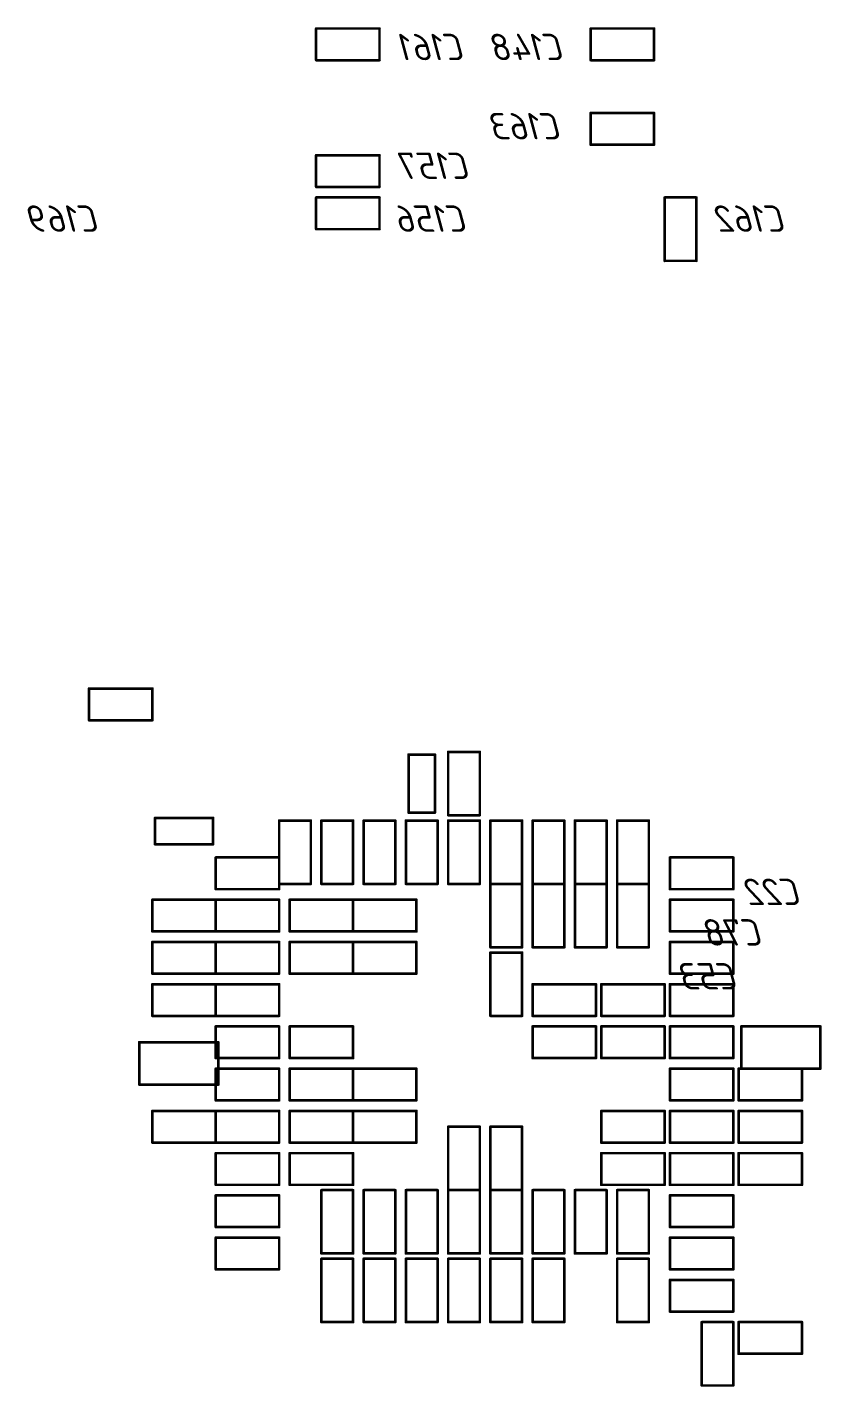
# Model space of a CAD drawing. Header units: millimetres. Extents: x 0 to 594, y 0 to 420.
# Drawn here: x 359.33 to 374.37, y 281.38 to 307.12 of the extents above; entities that cross this region are included whole.
import ezdxf

# ---------------------------------------------------------------- set-up
doc = ezdxf.new("R2010")
doc.units = ezdxf.units.MM
doc.header["$LTSCALE"] = 0.5
doc.layers.add('BottomOverlay', color=54, linetype='Continuous')
doc.layers.add('Mechanical15', color=82, linetype='Continuous')
doc.styles.get("Standard").update_dxf_attribs({"font": 'isocpeui.ttf', "height": 2.5})

msp = doc.modelspace()

# ---------------------------------------------------------------- linework, layer by layer
at = {"layer": 'Mechanical15', "linetype": 'Continuous', "lineweight": 25, "const_width": 0.05}
for points in [[(364.8, 306.5), (364.8, 307.1)], [(366, 307.1), (364.8, 307.1)], [(366, 306.5), (366, 307.1)], [(370, 306.5), (370, 307.1)], [(371.2, 307.1), (370, 307.1)], [(371.2, 306.5), (371.2, 307.1)], [(366, 306.5), (364.8, 306.5)], [(371.2, 306.5), (370, 306.5)], [(370, 304.9), (370, 305.5)], [(371.2, 305.5), (370, 305.5)], [(371.2, 304.9), (371.2, 305.5)], [(371.2, 304.9), (370, 304.9)], [(364.8, 304.1), (364.8, 304.7)], [(366, 304.7), (364.8, 304.7)], [(366, 304.1), (366, 304.7)], [(366, 304.1), (364.8, 304.1)], [(364.8, 303.3), (364.8, 303.9)], [(366, 303.9), (364.8, 303.9)], [(366, 303.3), (366, 303.9)], [(372, 303.9), (371.4, 303.9)], [(371.4, 302.7), (371.4, 303.9)], [(372, 302.7), (372, 303.9)], [(366, 303.3), (364.8, 303.3)], [(372, 302.7), (371.4, 302.7)], [(360.5, 294), (360.5, 294.6)], [(361.7, 294.6), (360.5, 294.6)], [(361.7, 294), (361.7, 294.6)], [(361.7, 294), (360.5, 294)], [(367.05, 293.35), (366.55, 293.35)], [(366.55, 292.25), (366.55, 293.35)], [(367.05, 292.25), (367.05, 293.35)], [(367.9, 293.4), (367.3, 293.4)], [(367.3, 292.2), (367.3, 293.4)], [(367.9, 292.2), (367.9, 293.4)], [(367.05, 292.25), (366.55, 292.25)], [(361.75, 291.65), (361.75, 292.15)], [(362.85, 292.15), (361.75, 292.15)], [(362.85, 291.65), (362.85, 292.15)], [(364.7, 292.1), (364.1, 292.1)], [(364.1, 290.9), (364.1, 292.1)], [(364.7, 290.9), (364.7, 292.1)], [(365.5, 292.1), (364.9, 292.1)], [(364.9, 290.9), (364.9, 292.1)], [(365.5, 290.9), (365.5, 292.1)], [(366.3, 292.1), (365.7, 292.1)], [(365.7, 290.9), (365.7, 292.1)], [(366.3, 290.9), (366.3, 292.1)], [(367.1, 292.1), (366.5, 292.1)], [(366.5, 290.9), (366.5, 292.1)], [(367.1, 290.9), (367.1, 292.1)], [(367.9, 292.2), (367.3, 292.2)], [(367.9, 292.1), (367.3, 292.1)], [(367.3, 290.9), (367.3, 292.1)], [(367.9, 290.9), (367.9, 292.1)], [(368.7, 292.1), (368.1, 292.1)], [(368.1, 290.9), (368.1, 292.1)], [(368.7, 290.9), (368.7, 292.1)], [(369.5, 292.1), (368.9, 292.1)], [(368.9, 290.9), (368.9, 292.1)], [(369.5, 290.9), (369.5, 292.1)], [(370.3, 292.1), (369.7, 292.1)], [(369.7, 290.9), (369.7, 292.1)], [(370.3, 290.9), (370.3, 292.1)], [(371.1, 292.1), (370.5, 292.1)], [(370.5, 290.9), (370.5, 292.1)], [(371.1, 290.9), (371.1, 292.1)], [(362.85, 291.65), (361.75, 291.65)], [(362.9, 290.8), (362.9, 291.4)], [(364.1, 291.4), (362.9, 291.4)], [(364.1, 290.8), (364.1, 291.4)], [(371.5, 290.8), (371.5, 291.4)], [(372.7, 291.4), (371.5, 291.4)], [(372.7, 290.8), (372.7, 291.4)], [(364.1, 290.8), (362.9, 290.8)], [(364.7, 290.9), (364.1, 290.9)], [(365.5, 290.9), (364.9, 290.9)], [(366.3, 290.9), (365.7, 290.9)], [(367.1, 290.9), (366.5, 290.9)], [(367.9, 290.9), (367.3, 290.9)], [(368.7, 290.9), (368.1, 290.9)], [(368.1, 289.7), (368.1, 290.9)], [(368.7, 290.9), (368.1, 290.9)], [(368.7, 289.7), (368.7, 290.9)], [(369.5, 290.9), (368.9, 290.9)], [(369.5, 290.9), (368.9, 290.9)], [(368.9, 289.7), (368.9, 290.9)], [(369.5, 289.7), (369.5, 290.9)], [(370.3, 290.9), (369.7, 290.9)], [(370.3, 290.9), (369.7, 290.9)], [(369.7, 289.7), (369.7, 290.9)], [(370.3, 289.7), (370.3, 290.9)], [(371.1, 290.9), (370.5, 290.9)], [(370.5, 289.7), (370.5, 290.9)], [(371.1, 290.9), (370.5, 290.9)], [(371.1, 289.7), (371.1, 290.9)], [(372.7, 290.8), (371.5, 290.8)], [(361.7, 290), (361.7, 290.6)], [(362.9, 290.6), (361.7, 290.6)], [(362.9, 290), (362.9, 290.6)], [(362.9, 290), (362.9, 290.6)], [(364.1, 290.6), (362.9, 290.6)], [(364.1, 290), (364.1, 290.6)], [(364.3, 290), (364.3, 290.6)], [(365.5, 290.6), (364.3, 290.6)], [(365.5, 290), (365.5, 290.6)], [(366.7, 290.6), (365.5, 290.6)], [(365.5, 290), (365.5, 290.6)], [(366.7, 290), (366.7, 290.6)], [(371.5, 290), (371.5, 290.6)], [(372.7, 290.6), (371.5, 290.6)], [(372.7, 290), (372.7, 290.6)], [(362.9, 290), (361.7, 290)], [(364.1, 290), (362.9, 290)], [(365.5, 290), (364.3, 290)], [(366.7, 290), (365.5, 290)], [(372.7, 290), (371.5, 290)], [(361.7, 289.2), (361.7, 289.8)], [(362.9, 289.8), (361.7, 289.8)], [(362.9, 289.2), (362.9, 289.8)], [(364.1, 289.8), (362.9, 289.8)], [(362.9, 289.2), (362.9, 289.8)], [(364.1, 289.2), (364.1, 289.8)], [(364.3, 289.2), (364.3, 289.8)], [(365.5, 289.8), (364.3, 289.8)], [(365.5, 289.2), (365.5, 289.8)], [(366.7, 289.8), (365.5, 289.8)], [(365.5, 289.2), (365.5, 289.8)], [(366.7, 289.2), (366.7, 289.8)], [(368.7, 289.7), (368.1, 289.7)], [(369.5, 289.7), (368.9, 289.7)], [(370.3, 289.7), (369.7, 289.7)], [(371.1, 289.7), (370.5, 289.7)], [(371.5, 289.2), (371.5, 289.8)], [(372.7, 289.8), (371.5, 289.8)], [(372.7, 289.2), (372.7, 289.8)], [(368.7, 289.6), (368.1, 289.6)], [(368.1, 288.4), (368.1, 289.6)], [(368.7, 288.4), (368.7, 289.6)], [(362.9, 289.2), (361.7, 289.2)], [(364.1, 289.2), (362.9, 289.2)], [(365.5, 289.2), (364.3, 289.2)], [(366.7, 289.2), (365.5, 289.2)], [(372.7, 289.2), (371.5, 289.2)], [(361.7, 288.4), (361.7, 289)], [(362.9, 289), (361.7, 289)], [(362.9, 288.4), (362.9, 289)], [(364.1, 289), (362.9, 289)], [(362.9, 288.4), (362.9, 289)], [(364.1, 288.4), (364.1, 289)], [(368.9, 288.4), (368.9, 289)], [(370.1, 289), (368.9, 289)], [(370.1, 288.4), (370.1, 289)], [(370.2, 288.4), (370.2, 289)], [(371.4, 289), (370.2, 289)], [(371.4, 288.4), (371.4, 289)], [(371.5, 288.4), (371.5, 289)], [(372.7, 289), (371.5, 289)], [(372.7, 288.4), (372.7, 289)], [(362.9, 288.4), (361.7, 288.4)], [(364.1, 288.4), (362.9, 288.4)], [(368.7, 288.4), (368.1, 288.4)], [(370.1, 288.4), (368.9, 288.4)], [(371.4, 288.4), (370.2, 288.4)], [(372.7, 288.4), (371.5, 288.4)], [(362.9, 287.6), (362.9, 288.2)], [(364.1, 288.2), (362.9, 288.2)], [(364.1, 287.6), (364.1, 288.2)], [(364.3, 287.6), (364.3, 288.2)], [(365.5, 288.2), (364.3, 288.2)], [(365.5, 287.6), (365.5, 288.2)], [(368.9, 287.6), (368.9, 288.2)], [(370.1, 288.2), (368.9, 288.2)], [(370.1, 287.6), (370.1, 288.2)], [(370.2, 287.6), (370.2, 288.2)], [(371.4, 288.2), (370.2, 288.2)], [(371.4, 287.6), (371.4, 288.2)], [(371.5, 287.6), (371.5, 288.2)], [(372.7, 288.2), (371.5, 288.2)], [(372.7, 287.6), (372.7, 288.2)], [(372.85, 287.4), (372.85, 288.2)], [(374.35, 288.2), (372.85, 288.2)], [(374.35, 287.4), (374.35, 288.2)], [(361.45, 287.1), (361.45, 287.9)], [(362.95, 287.9), (361.45, 287.9)], [(362.95, 287.1), (362.95, 287.9)], [(364.1, 287.6), (362.9, 287.6)], [(362.9, 286.8), (362.9, 287.4)], [(364.1, 287.4), (362.9, 287.4)], [(364.1, 286.8), (364.1, 287.4)], [(365.5, 287.6), (364.3, 287.6)], [(364.3, 286.8), (364.3, 287.4)], [(365.5, 287.4), (364.3, 287.4)], [(365.5, 286.8), (365.5, 287.4)], [(365.5, 286.8), (365.5, 287.4)], [(366.7, 287.4), (365.5, 287.4)], [(366.7, 286.8), (366.7, 287.4)], [(370.1, 287.6), (368.9, 287.6)], [(371.4, 287.6), (370.2, 287.6)], [(372.7, 287.6), (371.5, 287.6)], [(371.5, 286.8), (371.5, 287.4)], [(372.7, 287.4), (371.5, 287.4)], [(372.7, 286.8), (372.7, 287.4)], [(372.8, 286.8), (372.8, 287.4)], [(374, 287.4), (372.8, 287.4)], [(374.35, 287.4), (372.85, 287.4)], [(374, 286.8), (374, 287.4)], [(362.95, 287.1), (361.45, 287.1)], [(361.7, 286), (361.7, 286.6)], [(362.9, 286.6), (361.7, 286.6)], [(364.1, 286.8), (362.9, 286.8)], [(362.9, 286), (362.9, 286.6)], [(364.1, 286.6), (362.9, 286.6)], [(362.9, 286), (362.9, 286.6)], [(364.1, 286), (364.1, 286.6)], [(365.5, 286.8), (364.3, 286.8)], [(364.3, 286), (364.3, 286.6)], [(365.5, 286.6), (364.3, 286.6)], [(366.7, 286.8), (365.5, 286.8)], [(365.5, 286), (365.5, 286.6)], [(365.5, 286), (365.5, 286.6)], [(366.7, 286.6), (365.5, 286.6)], [(366.7, 286), (366.7, 286.6)], [(370.2, 286), (370.2, 286.6)], [(371.4, 286.6), (370.2, 286.6)], [(371.4, 286), (371.4, 286.6)], [(372.7, 286.8), (371.5, 286.8)], [(371.5, 286), (371.5, 286.6)], [(372.7, 286.6), (371.5, 286.6)], [(372.7, 286), (372.7, 286.6)], [(374, 286.8), (372.8, 286.8)], [(372.8, 286), (372.8, 286.6)], [(374, 286.6), (372.8, 286.6)], [(374, 286), (374, 286.6)], [(367.9, 286.3), (367.3, 286.3)], [(367.3, 285.1), (367.3, 286.3)], [(367.9, 285.1), (367.9, 286.3)], [(368.7, 286.3), (368.1, 286.3)], [(368.1, 285.1), (368.1, 286.3)], [(368.7, 285.1), (368.7, 286.3)], [(362.9, 286), (361.7, 286)], [(364.1, 286), (362.9, 286)], [(362.9, 285.2), (362.9, 285.8)], [(364.1, 285.8), (362.9, 285.8)], [(364.1, 285.2), (364.1, 285.8)], [(365.5, 286), (364.3, 286)], [(364.3, 285.2), (364.3, 285.8)], [(365.5, 285.8), (364.3, 285.8)], [(366.7, 286), (365.5, 286)], [(365.5, 285.2), (365.5, 285.8)], [(371.4, 286), (370.2, 286)], [(370.2, 285.2), (370.2, 285.8)], [(371.4, 285.8), (370.2, 285.8)], [(371.4, 285.2), (371.4, 285.8)], [(372.7, 286), (371.5, 286)], [(371.5, 285.2), (371.5, 285.8)], [(372.7, 285.8), (371.5, 285.8)], [(372.7, 285.2), (372.7, 285.8)], [(374, 286), (372.8, 286)], [(372.8, 285.2), (372.8, 285.8)], [(374, 285.8), (372.8, 285.8)], [(374, 285.2), (374, 285.8)], [(364.1, 285.2), (362.9, 285.2)], [(365.5, 285.2), (364.3, 285.2)], [(365.5, 285.1), (364.9, 285.1)], [(364.9, 283.9), (364.9, 285.1)], [(365.5, 283.9), (365.5, 285.1)], [(366.3, 285.1), (365.7, 285.1)], [(365.7, 283.9), (365.7, 285.1)], [(366.3, 283.9), (366.3, 285.1)], [(367.1, 285.1), (366.5, 285.1)], [(366.5, 283.9), (366.5, 285.1)], [(367.1, 283.9), (367.1, 285.1)], [(367.9, 285.1), (367.3, 285.1)], [(367.3, 283.9), (367.3, 285.1)], [(367.9, 285.1), (367.3, 285.1)], [(367.9, 283.9), (367.9, 285.1)], [(368.7, 285.1), (368.1, 285.1)], [(368.1, 283.9), (368.1, 285.1)], [(368.7, 285.1), (368.1, 285.1)], [(368.7, 283.9), (368.7, 285.1)], [(369.5, 285.1), (368.9, 285.1)], [(368.9, 283.9), (368.9, 285.1)], [(369.5, 283.9), (369.5, 285.1)], [(370.3, 285.1), (369.7, 285.1)], [(369.7, 283.9), (369.7, 285.1)], [(371.4, 285.2), (370.2, 285.2)], [(370.3, 283.9), (370.3, 285.1)], [(371.1, 285.1), (370.5, 285.1)], [(370.5, 283.9), (370.5, 285.1)], [(371.1, 283.9), (371.1, 285.1)], [(372.7, 285.2), (371.5, 285.2)], [(374, 285.2), (372.8, 285.2)], [(362.9, 284.4), (362.9, 285)], [(364.1, 285), (362.9, 285)], [(364.1, 284.4), (364.1, 285)], [(371.5, 284.4), (371.5, 285)], [(372.7, 285), (371.5, 285)], [(372.7, 284.4), (372.7, 285)], [(364.1, 284.4), (362.9, 284.4)], [(372.7, 284.4), (371.5, 284.4)], [(362.9, 283.6), (362.9, 284.2)], [(364.1, 284.2), (362.9, 284.2)], [(364.1, 283.6), (364.1, 284.2)], [(371.5, 283.6), (371.5, 284.2)], [(372.7, 284.2), (371.5, 284.2)], [(372.7, 283.6), (372.7, 284.2)], [(365.5, 283.9), (364.9, 283.9)], [(365.5, 283.8), (364.9, 283.8)], [(364.9, 282.6), (364.9, 283.8)], [(365.5, 282.6), (365.5, 283.8)], [(366.3, 283.9), (365.7, 283.9)], [(366.3, 283.8), (365.7, 283.8)], [(365.7, 282.6), (365.7, 283.8)], [(366.3, 282.6), (366.3, 283.8)], [(367.1, 283.9), (366.5, 283.9)], [(367.1, 283.8), (366.5, 283.8)], [(366.5, 282.6), (366.5, 283.8)], [(367.1, 282.6), (367.1, 283.8)], [(367.9, 283.9), (367.3, 283.9)], [(367.9, 283.8), (367.3, 283.8)], [(367.3, 282.6), (367.3, 283.8)], [(367.9, 282.6), (367.9, 283.8)], [(368.7, 283.9), (368.1, 283.9)], [(368.7, 283.8), (368.1, 283.8)], [(368.1, 282.6), (368.1, 283.8)], [(368.7, 282.6), (368.7, 283.8)], [(369.5, 283.9), (368.9, 283.9)], [(369.5, 283.8), (368.9, 283.8)], [(368.9, 282.6), (368.9, 283.8)], [(369.5, 282.6), (369.5, 283.8)], [(370.3, 283.9), (369.7, 283.9)], [(371.1, 283.9), (370.5, 283.9)], [(371.1, 283.8), (370.5, 283.8)], [(370.5, 282.6), (370.5, 283.8)], [(371.1, 282.6), (371.1, 283.8)], [(364.1, 283.6), (362.9, 283.6)], [(372.7, 283.6), (371.5, 283.6)], [(371.5, 282.8), (371.5, 283.4)], [(372.7, 283.4), (371.5, 283.4)], [(372.7, 282.8), (372.7, 283.4)], [(372.7, 282.8), (371.5, 282.8)], [(365.5, 282.6), (364.9, 282.6)], [(366.3, 282.6), (365.7, 282.6)], [(367.1, 282.6), (366.5, 282.6)], [(367.9, 282.6), (367.3, 282.6)], [(368.7, 282.6), (368.1, 282.6)], [(369.5, 282.6), (368.9, 282.6)], [(371.1, 282.6), (370.5, 282.6)], [(372.7, 282.6), (372.1, 282.6)], [(372.1, 281.4), (372.1, 282.6)], [(372.7, 281.4), (372.7, 282.6)], [(372.8, 282), (372.8, 282.6)], [(374, 282.6), (372.8, 282.6)], [(374, 282), (374, 282.6)], [(374, 282), (372.8, 282)], [(372.7, 281.4), (372.1, 281.4)]]:
    msp.add_lwpolyline(points, dxfattribs=at)
at = {"layer": 'Mechanical15', "linetype": 'Continuous', "lineweight": 25, "const_width": 0.025}
for points in [[(364.788, 307.1, -1), (364.813, 307.1, -1)], [(364.788, 307.1, -1), (364.813, 307.1, -1)], [(365.988, 307.1, -1), (366.013, 307.1, -1)], [(365.988, 307.1, -1), (366.013, 307.1, -1)], [(370.012, 307.1, -1), (369.987, 307.1, -1)], [(370.012, 307.1, -1), (369.987, 307.1, -1)], [(371.212, 307.1, -1), (371.187, 307.1, -1)], [(371.212, 307.1, -1), (371.187, 307.1, -1)], [(364.788, 306.5, -1), (364.813, 306.5, -1)], [(364.788, 306.5, -1), (364.813, 306.5, -1)], [(365.988, 306.5, -1), (366.013, 306.5, -1)], [(365.988, 306.5, -1), (366.013, 306.5, -1)], [(370.012, 306.5, -1), (369.987, 306.5, -1)], [(370.012, 306.5, -1), (369.987, 306.5, -1)], [(371.212, 306.5, -1), (371.187, 306.5, -1)], [(371.212, 306.5, -1), (371.187, 306.5, -1)], [(370.012, 305.5, -1), (369.987, 305.5, -1)], [(370.012, 305.5, -1), (369.987, 305.5, -1)], [(371.212, 305.5, -1), (371.187, 305.5, -1)], [(371.212, 305.5, -1), (371.187, 305.5, -1)], [(370.012, 304.9, -1), (369.987, 304.9, -1)], [(370.012, 304.9, -1), (369.987, 304.9, -1)], [(371.212, 304.9, -1), (371.187, 304.9, -1)], [(371.212, 304.9, -1), (371.187, 304.9, -1)], [(364.788, 304.7, -1), (364.813, 304.7, -1)], [(364.788, 304.7, -1), (364.813, 304.7, -1)], [(365.988, 304.7, -1), (366.013, 304.7, -1)], [(365.988, 304.7, -1), (366.013, 304.7, -1)], [(364.788, 304.1, -1), (364.813, 304.1, -1)], [(364.788, 304.1, -1), (364.813, 304.1, -1)], [(365.988, 304.1, -1), (366.013, 304.1, -1)], [(365.988, 304.1, -1), (366.013, 304.1, -1)], [(364.788, 303.9, -1), (364.813, 303.9, -1)], [(364.788, 303.9, -1), (364.813, 303.9, -1)], [(365.988, 303.9, -1), (366.013, 303.9, -1)], [(365.988, 303.9, -1), (366.013, 303.9, -1)], [(371.4, 303.912, -1), (371.4, 303.887, -1)], [(371.4, 303.912, -1), (371.4, 303.887, -1)], [(372, 303.912, -1), (372, 303.887, -1)], [(372, 303.912, -1), (372, 303.887, -1)], [(364.788, 303.3, -1), (364.813, 303.3, -1)], [(364.788, 303.3, -1), (364.813, 303.3, -1)], [(365.988, 303.3, -1), (366.013, 303.3, -1)], [(365.988, 303.3, -1), (366.013, 303.3, -1)], [(371.4, 302.712, -1), (371.4, 302.687, -1)], [(371.4, 302.712, -1), (371.4, 302.687, -1)], [(372, 302.712, -1), (372, 302.687, -1)], [(372, 302.712, -1), (372, 302.687, -1)], [(360.487, 294.6, -1), (360.512, 294.6, -1)], [(360.487, 294.6, -1), (360.512, 294.6, -1)], [(361.687, 294.6, -1), (361.712, 294.6, -1)], [(361.687, 294.6, -1), (361.712, 294.6, -1)], [(360.487, 294, -1), (360.512, 294, -1)], [(360.487, 294, -1), (360.512, 294, -1)], [(361.687, 294, -1), (361.712, 294, -1)], [(361.687, 294, -1), (361.712, 294, -1)], [(366.55, 293.363, -1), (366.55, 293.338, -1)], [(366.55, 293.363, -1), (366.55, 293.338, -1)], [(367.05, 293.363, -1), (367.05, 293.338, -1)], [(367.05, 293.363, -1), (367.05, 293.338, -1)], [(367.3, 293.388, -1), (367.3, 293.413, -1)], [(367.3, 293.388, -1), (367.3, 293.413, -1)], [(367.9, 293.388, -1), (367.9, 293.413, -1)], [(367.9, 293.388, -1), (367.9, 293.413, -1)], [(366.55, 292.262, -1), (366.55, 292.238, -1)], [(366.55, 292.262, -1), (366.55, 292.238, -1)], [(367.05, 292.262, -1), (367.05, 292.238, -1)], [(367.05, 292.262, -1), (367.05, 292.238, -1)], [(361.762, 292.15, -1), (361.737, 292.15, -1)], [(361.762, 292.15, -1), (361.737, 292.15, -1)], [(362.862, 292.15, -1), (362.837, 292.15, -1)], [(362.862, 292.15, -1), (362.837, 292.15, -1)], [(364.1, 292.112, -1), (364.1, 292.087, -1)], [(364.1, 292.112, -1), (364.1, 292.087, -1)], [(364.7, 292.112, -1), (364.7, 292.087, -1)], [(364.7, 292.112, -1), (364.7, 292.087, -1)], [(364.9, 292.112, -1), (364.9, 292.087, -1)], [(364.9, 292.112, -1), (364.9, 292.087, -1)], [(365.5, 292.112, -1), (365.5, 292.087, -1)], [(365.5, 292.112, -1), (365.5, 292.087, -1)], [(365.7, 292.112, -1), (365.7, 292.087, -1)], [(365.7, 292.112, -1), (365.7, 292.087, -1)], [(366.3, 292.112, -1), (366.3, 292.087, -1)], [(366.3, 292.112, -1), (366.3, 292.087, -1)], [(366.5, 292.112, -1), (366.5, 292.087, -1)], [(366.5, 292.112, -1), (366.5, 292.087, -1)], [(367.1, 292.112, -1), (367.1, 292.087, -1)], [(367.1, 292.112, -1), (367.1, 292.087, -1)], [(367.3, 292.188, -1), (367.3, 292.213, -1)], [(367.3, 292.188, -1), (367.3, 292.213, -1)], [(367.3, 292.112, -1), (367.3, 292.087, -1)], [(367.3, 292.112, -1), (367.3, 292.087, -1)], [(367.9, 292.188, -1), (367.9, 292.213, -1)], [(367.9, 292.188, -1), (367.9, 292.213, -1)], [(367.9, 292.112, -1), (367.9, 292.087, -1)], [(367.9, 292.112, -1), (367.9, 292.087, -1)], [(368.1, 292.112, -1), (368.1, 292.087, -1)], [(368.1, 292.112, -1), (368.1, 292.087, -1)], [(368.7, 292.112, -1), (368.7, 292.087, -1)], [(368.7, 292.112, -1), (368.7, 292.087, -1)], [(368.9, 292.112, -1), (368.9, 292.087, -1)], [(368.9, 292.112, -1), (368.9, 292.087, -1)], [(369.5, 292.112, -1), (369.5, 292.087, -1)], [(369.5, 292.112, -1), (369.5, 292.087, -1)], [(369.7, 292.112, -1), (369.7, 292.087, -1)], [(369.7, 292.112, -1), (369.7, 292.087, -1)], [(370.3, 292.112, -1), (370.3, 292.087, -1)], [(370.3, 292.112, -1), (370.3, 292.087, -1)], [(370.5, 292.112, -1), (370.5, 292.087, -1)], [(370.5, 292.112, -1), (370.5, 292.087, -1)], [(371.1, 292.112, -1), (371.1, 292.087, -1)], [(371.1, 292.112, -1), (371.1, 292.087, -1)], [(361.762, 291.65, -1), (361.737, 291.65, -1)], [(361.762, 291.65, -1), (361.737, 291.65, -1)], [(362.862, 291.65, -1), (362.837, 291.65, -1)], [(362.862, 291.65, -1), (362.837, 291.65, -1)], [(362.912, 291.4, -1), (362.887, 291.4, -1)], [(362.912, 291.4, -1), (362.887, 291.4, -1)], [(364.112, 291.4, -1), (364.087, 291.4, -1)], [(364.112, 291.4, -1), (364.087, 291.4, -1)], [(371.487, 291.4, -1), (371.512, 291.4, -1)], [(371.487, 291.4, -1), (371.512, 291.4, -1)], [(372.687, 291.4, -1), (372.712, 291.4, -1)], [(372.687, 291.4, -1), (372.712, 291.4, -1)], [(362.912, 290.8, -1), (362.887, 290.8, -1)], [(362.912, 290.8, -1), (362.887, 290.8, -1)], [(364.1, 290.912, -1), (364.1, 290.887, -1)], [(364.1, 290.912, -1), (364.1, 290.887, -1)], [(364.112, 290.8, -1), (364.087, 290.8, -1)], [(364.112, 290.8, -1), (364.087, 290.8, -1)], [(364.7, 290.912, -1), (364.7, 290.887, -1)], [(364.7, 290.912, -1), (364.7, 290.887, -1)], [(364.9, 290.912, -1), (364.9, 290.887, -1)], [(364.9, 290.912, -1), (364.9, 290.887, -1)], [(365.5, 290.912, -1), (365.5, 290.887, -1)], [(365.5, 290.912, -1), (365.5, 290.887, -1)], [(365.7, 290.912, -1), (365.7, 290.887, -1)], [(365.7, 290.912, -1), (365.7, 290.887, -1)], [(366.3, 290.912, -1), (366.3, 290.887, -1)], [(366.3, 290.912, -1), (366.3, 290.887, -1)], [(366.5, 290.912, -1), (366.5, 290.887, -1)], [(366.5, 290.912, -1), (366.5, 290.887, -1)], [(367.1, 290.912, -1), (367.1, 290.887, -1)], [(367.1, 290.912, -1), (367.1, 290.887, -1)], [(367.3, 290.912, -1), (367.3, 290.887, -1)], [(367.3, 290.912, -1), (367.3, 290.887, -1)], [(367.9, 290.912, -1), (367.9, 290.887, -1)], [(367.9, 290.912, -1), (367.9, 290.887, -1)], [(368.1, 290.912, -1), (368.1, 290.887, -1)], [(368.1, 290.912, -1), (368.1, 290.887, -1)], [(368.1, 290.912, -1), (368.1, 290.887, -1)], [(368.1, 290.912, -1), (368.1, 290.887, -1)], [(368.7, 290.912, -1), (368.7, 290.887, -1)], [(368.7, 290.912, -1), (368.7, 290.887, -1)], [(368.7, 290.912, -1), (368.7, 290.887, -1)], [(368.7, 290.912, -1), (368.7, 290.887, -1)], [(368.9, 290.912, -1), (368.9, 290.887, -1)], [(368.9, 290.912, -1), (368.9, 290.887, -1)], [(368.9, 290.912, -1), (368.9, 290.887, -1)], [(368.9, 290.912, -1), (368.9, 290.887, -1)], [(369.5, 290.912, -1), (369.5, 290.887, -1)], [(369.5, 290.912, -1), (369.5, 290.887, -1)], [(369.5, 290.912, -1), (369.5, 290.887, -1)], [(369.5, 290.912, -1), (369.5, 290.887, -1)], [(369.7, 290.912, -1), (369.7, 290.887, -1)], [(369.7, 290.912, -1), (369.7, 290.887, -1)], [(369.7, 290.887, -1), (369.7, 290.912, -1)], [(369.7, 290.887, -1), (369.7, 290.912, -1)], [(370.3, 290.912, -1), (370.3, 290.887, -1)], [(370.3, 290.912, -1), (370.3, 290.887, -1)], [(370.3, 290.887, -1), (370.3, 290.912, -1)], [(370.3, 290.887, -1), (370.3, 290.912, -1)], [(370.5, 290.912, -1), (370.5, 290.887, -1)], [(370.5, 290.912, -1), (370.5, 290.887, -1)], [(370.5, 290.912, -1), (370.5, 290.887, -1)], [(370.5, 290.912, -1), (370.5, 290.887, -1)], [(371.1, 290.912, -1), (371.1, 290.887, -1)], [(371.1, 290.912, -1), (371.1, 290.887, -1)], [(371.1, 290.912, -1), (371.1, 290.887, -1)], [(371.1, 290.912, -1), (371.1, 290.887, -1)], [(371.487, 290.8, -1), (371.512, 290.8, -1)], [(371.487, 290.8, -1), (371.512, 290.8, -1)], [(372.687, 290.8, -1), (372.712, 290.8, -1)], [(372.687, 290.8, -1), (372.712, 290.8, -1)], [(361.687, 290.6, -1), (361.712, 290.6, -1)], [(361.687, 290.6, -1), (361.712, 290.6, -1)], [(362.887, 290.6, -1), (362.912, 290.6, -1)], [(362.887, 290.6, -1), (362.912, 290.6, -1)], [(362.912, 290.6, -1), (362.887, 290.6, -1)], [(362.912, 290.6, -1), (362.887, 290.6, -1)], [(364.112, 290.6, -1), (364.087, 290.6, -1)], [(364.112, 290.6, -1), (364.087, 290.6, -1)], [(364.312, 290.6, -1), (364.287, 290.6, -1)], [(364.312, 290.6, -1), (364.287, 290.6, -1)], [(365.487, 290.6, -1), (365.512, 290.6, -1)], [(365.487, 290.6, -1), (365.512, 290.6, -1)], [(365.512, 290.6, -1), (365.487, 290.6, -1)], [(365.512, 290.6, -1), (365.487, 290.6, -1)], [(366.687, 290.6, -1), (366.712, 290.6, -1)], [(366.687, 290.6, -1), (366.712, 290.6, -1)], [(371.487, 290.6, -1), (371.512, 290.6, -1)], [(371.487, 290.6, -1), (371.512, 290.6, -1)], [(372.687, 290.6, -1), (372.712, 290.6, -1)], [(372.687, 290.6, -1), (372.712, 290.6, -1)], [(361.687, 290, -1), (361.712, 290, -1)], [(361.687, 290, -1), (361.712, 290, -1)], [(362.887, 290, -1), (362.912, 290, -1)], [(362.887, 290, -1), (362.912, 290, -1)], [(362.912, 290, -1), (362.887, 290, -1)], [(362.912, 290, -1), (362.887, 290, -1)], [(364.112, 290, -1), (364.087, 290, -1)], [(364.112, 290, -1), (364.087, 290, -1)], [(364.312, 290, -1), (364.287, 290, -1)], [(364.312, 290, -1), (364.287, 290, -1)], [(365.487, 290, -1), (365.512, 290, -1)], [(365.487, 290, -1), (365.512, 290, -1)], [(365.512, 290, -1), (365.487, 290, -1)], [(365.512, 290, -1), (365.487, 290, -1)], [(366.687, 290, -1), (366.712, 290, -1)], [(366.687, 290, -1), (366.712, 290, -1)], [(371.487, 290, -1), (371.512, 290, -1)], [(371.487, 290, -1), (371.512, 290, -1)], [(372.687, 290, -1), (372.712, 290, -1)], [(372.687, 290, -1), (372.712, 290, -1)], [(361.687, 289.8, -1), (361.712, 289.8, -1)], [(361.687, 289.8, -1), (361.712, 289.8, -1)], [(362.912, 289.8, -1), (362.887, 289.8, -1)], [(362.912, 289.8, -1), (362.887, 289.8, -1)], [(362.887, 289.8, -1), (362.912, 289.8, -1)], [(362.887, 289.8, -1), (362.912, 289.8, -1)], [(364.112, 289.8, -1), (364.087, 289.8, -1)], [(364.112, 289.8, -1), (364.087, 289.8, -1)], [(364.312, 289.8, -1), (364.287, 289.8, -1)], [(364.312, 289.8, -1), (364.287, 289.8, -1)], [(365.487, 289.8, -1), (365.512, 289.8, -1)], [(365.487, 289.8, -1), (365.512, 289.8, -1)], [(365.512, 289.8, -1), (365.487, 289.8, -1)], [(365.512, 289.8, -1), (365.487, 289.8, -1)], [(366.687, 289.8, -1), (366.712, 289.8, -1)], [(366.687, 289.8, -1), (366.712, 289.8, -1)], [(368.1, 289.712, -1), (368.1, 289.687, -1)], [(368.1, 289.712, -1), (368.1, 289.687, -1)], [(368.7, 289.712, -1), (368.7, 289.687, -1)], [(368.7, 289.712, -1), (368.7, 289.687, -1)], [(368.9, 289.712, -1), (368.9, 289.687, -1)], [(368.9, 289.712, -1), (368.9, 289.687, -1)], [(369.5, 289.712, -1), (369.5, 289.687, -1)], [(369.5, 289.712, -1), (369.5, 289.687, -1)], [(369.7, 289.687, -1), (369.7, 289.712, -1)], [(369.7, 289.687, -1), (369.7, 289.712, -1)], [(370.3, 289.687, -1), (370.3, 289.712, -1)], [(370.3, 289.687, -1), (370.3, 289.712, -1)], [(370.5, 289.712, -1), (370.5, 289.687, -1)], [(370.5, 289.712, -1), (370.5, 289.687, -1)], [(371.1, 289.712, -1), (371.1, 289.687, -1)], [(371.1, 289.712, -1), (371.1, 289.687, -1)], [(371.487, 289.8, -1), (371.512, 289.8, -1)], [(371.487, 289.8, -1), (371.512, 289.8, -1)], [(372.687, 289.8, -1), (372.712, 289.8, -1)], [(372.687, 289.8, -1), (372.712, 289.8, -1)], [(368.1, 289.588, -1), (368.1, 289.613, -1)], [(368.1, 289.588, -1), (368.1, 289.613, -1)], [(368.7, 289.588, -1), (368.7, 289.613, -1)], [(368.7, 289.588, -1), (368.7, 289.613, -1)], [(361.687, 289.2, -1), (361.712, 289.2, -1)], [(361.687, 289.2, -1), (361.712, 289.2, -1)], [(362.912, 289.2, -1), (362.887, 289.2, -1)], [(362.912, 289.2, -1), (362.887, 289.2, -1)], [(362.887, 289.2, -1), (362.912, 289.2, -1)], [(362.887, 289.2, -1), (362.912, 289.2, -1)], [(364.112, 289.2, -1), (364.087, 289.2, -1)], [(364.112, 289.2, -1), (364.087, 289.2, -1)], [(364.312, 289.2, -1), (364.287, 289.2, -1)], [(364.312, 289.2, -1), (364.287, 289.2, -1)], [(365.487, 289.2, -1), (365.512, 289.2, -1)], [(365.487, 289.2, -1), (365.512, 289.2, -1)], [(365.512, 289.2, -1), (365.487, 289.2, -1)], [(365.512, 289.2, -1), (365.487, 289.2, -1)], [(366.687, 289.2, -1), (366.712, 289.2, -1)], [(366.687, 289.2, -1), (366.712, 289.2, -1)], [(371.487, 289.2, -1), (371.512, 289.2, -1)], [(371.487, 289.2, -1), (371.512, 289.2, -1)], [(372.687, 289.2, -1), (372.712, 289.2, -1)], [(372.687, 289.2, -1), (372.712, 289.2, -1)], [(361.712, 289, -1), (361.687, 289, -1)], [(361.712, 289, -1), (361.687, 289, -1)], [(362.887, 289, -1), (362.912, 289, -1)], [(362.887, 289, -1), (362.912, 289, -1)], [(362.912, 289, -1), (362.887, 289, -1)], [(362.912, 289, -1), (362.887, 289, -1)], [(364.087, 289, -1), (364.112, 289, -1)], [(364.087, 289, -1), (364.112, 289, -1)], [(368.887, 289, -1), (368.912, 289, -1)], [(368.887, 289, -1), (368.912, 289, -1)], [(370.087, 289, -1), (370.112, 289, -1)], [(370.087, 289, -1), (370.112, 289, -1)], [(370.212, 289, -1), (370.187, 289, -1)], [(370.212, 289, -1), (370.187, 289, -1)], [(371.412, 289, -1), (371.387, 289, -1)], [(371.412, 289, -1), (371.387, 289, -1)], [(371.487, 289, -1), (371.512, 289, -1)], [(371.487, 289, -1), (371.512, 289, -1)], [(372.687, 289, -1), (372.712, 289, -1)], [(372.687, 289, -1), (372.712, 289, -1)], [(361.712, 288.4, -1), (361.687, 288.4, -1)], [(361.712, 288.4, -1), (361.687, 288.4, -1)], [(362.887, 288.4, -1), (362.912, 288.4, -1)], [(362.887, 288.4, -1), (362.912, 288.4, -1)], [(362.912, 288.4, -1), (362.887, 288.4, -1)], [(362.912, 288.4, -1), (362.887, 288.4, -1)], [(364.087, 288.4, -1), (364.112, 288.4, -1)], [(364.087, 288.4, -1), (364.112, 288.4, -1)], [(368.1, 288.388, -1), (368.1, 288.413, -1)], [(368.1, 288.388, -1), (368.1, 288.413, -1)], [(368.7, 288.388, -1), (368.7, 288.413, -1)], [(368.7, 288.388, -1), (368.7, 288.413, -1)], [(368.887, 288.4, -1), (368.912, 288.4, -1)], [(368.887, 288.4, -1), (368.912, 288.4, -1)], [(370.087, 288.4, -1), (370.112, 288.4, -1)], [(370.087, 288.4, -1), (370.112, 288.4, -1)], [(370.212, 288.4, -1), (370.187, 288.4, -1)], [(370.212, 288.4, -1), (370.187, 288.4, -1)], [(371.412, 288.4, -1), (371.387, 288.4, -1)], [(371.412, 288.4, -1), (371.387, 288.4, -1)], [(371.487, 288.4, -1), (371.512, 288.4, -1)], [(371.487, 288.4, -1), (371.512, 288.4, -1)], [(372.687, 288.4, -1), (372.712, 288.4, -1)], [(372.687, 288.4, -1), (372.712, 288.4, -1)], [(362.912, 288.2, -1), (362.887, 288.2, -1)], [(362.912, 288.2, -1), (362.887, 288.2, -1)], [(364.112, 288.2, -1), (364.087, 288.2, -1)], [(364.112, 288.2, -1), (364.087, 288.2, -1)], [(364.287, 288.2, -1), (364.312, 288.2, -1)], [(364.287, 288.2, -1), (364.312, 288.2, -1)], [(365.487, 288.2, -1), (365.512, 288.2, -1)], [(365.487, 288.2, -1), (365.512, 288.2, -1)], [(368.912, 288.2, -1), (368.887, 288.2, -1)], [(368.912, 288.2, -1), (368.887, 288.2, -1)], [(370.112, 288.2, -1), (370.087, 288.2, -1)], [(370.112, 288.2, -1), (370.087, 288.2, -1)], [(370.212, 288.2, -1), (370.187, 288.2, -1)], [(370.212, 288.2, -1), (370.187, 288.2, -1)], [(371.412, 288.2, -1), (371.387, 288.2, -1)], [(371.412, 288.2, -1), (371.387, 288.2, -1)], [(371.487, 288.2, -1), (371.512, 288.2, -1)], [(371.487, 288.2, -1), (371.512, 288.2, -1)], [(372.687, 288.2, -1), (372.712, 288.2, -1)], [(372.687, 288.2, -1), (372.712, 288.2, -1)], [(372.837, 288.2, -1), (372.862, 288.2, -1)], [(372.837, 288.2, -1), (372.862, 288.2, -1)], [(374.337, 288.2, -1), (374.362, 288.2, -1)], [(374.337, 288.2, -1), (374.362, 288.2, -1)], [(361.437, 287.9, -1), (361.462, 287.9, -1)], [(361.437, 287.9, -1), (361.462, 287.9, -1)], [(362.937, 287.9, -1), (362.962, 287.9, -1)], [(362.937, 287.9, -1), (362.962, 287.9, -1)], [(362.912, 287.6, -1), (362.887, 287.6, -1)], [(362.912, 287.6, -1), (362.887, 287.6, -1)], [(362.887, 287.4, -1), (362.912, 287.4, -1)], [(362.887, 287.4, -1), (362.912, 287.4, -1)], [(364.112, 287.6, -1), (364.087, 287.6, -1)], [(364.112, 287.6, -1), (364.087, 287.6, -1)], [(364.087, 287.4, -1), (364.112, 287.4, -1)], [(364.087, 287.4, -1), (364.112, 287.4, -1)], [(364.287, 287.6, -1), (364.312, 287.6, -1)], [(364.287, 287.6, -1), (364.312, 287.6, -1)], [(364.287, 287.4, -1), (364.312, 287.4, -1)], [(364.287, 287.4, -1), (364.312, 287.4, -1)], [(365.487, 287.6, -1), (365.512, 287.6, -1)], [(365.487, 287.6, -1), (365.512, 287.6, -1)], [(365.487, 287.4, -1), (365.512, 287.4, -1)], [(365.487, 287.4, -1), (365.512, 287.4, -1)], [(365.487, 287.4, -1), (365.512, 287.4, -1)], [(365.487, 287.4, -1), (365.512, 287.4, -1)], [(366.687, 287.4, -1), (366.712, 287.4, -1)], [(366.687, 287.4, -1), (366.712, 287.4, -1)], [(368.912, 287.6, -1), (368.887, 287.6, -1)], [(368.912, 287.6, -1), (368.887, 287.6, -1)], [(370.112, 287.6, -1), (370.087, 287.6, -1)], [(370.112, 287.6, -1), (370.087, 287.6, -1)], [(370.212, 287.6, -1), (370.187, 287.6, -1)], [(370.212, 287.6, -1), (370.187, 287.6, -1)], [(371.412, 287.6, -1), (371.387, 287.6, -1)], [(371.412, 287.6, -1), (371.387, 287.6, -1)], [(371.487, 287.6, -1), (371.512, 287.6, -1)], [(371.487, 287.6, -1), (371.512, 287.6, -1)], [(371.512, 287.4, -1), (371.487, 287.4, -1)], [(371.512, 287.4, -1), (371.487, 287.4, -1)], [(372.687, 287.6, -1), (372.712, 287.6, -1)], [(372.687, 287.6, -1), (372.712, 287.6, -1)], [(372.712, 287.4, -1), (372.687, 287.4, -1)], [(372.712, 287.4, -1), (372.687, 287.4, -1)], [(372.787, 287.4, -1), (372.812, 287.4, -1)], [(372.787, 287.4, -1), (372.812, 287.4, -1)], [(372.837, 287.4, -1), (372.862, 287.4, -1)], [(372.837, 287.4, -1), (372.862, 287.4, -1)], [(373.987, 287.4, -1), (374.012, 287.4, -1)], [(373.987, 287.4, -1), (374.012, 287.4, -1)], [(374.337, 287.4, -1), (374.362, 287.4, -1)], [(374.337, 287.4, -1), (374.362, 287.4, -1)], [(361.437, 287.1, -1), (361.462, 287.1, -1)], [(361.437, 287.1, -1), (361.462, 287.1, -1)], [(362.937, 287.1, -1), (362.962, 287.1, -1)], [(362.937, 287.1, -1), (362.962, 287.1, -1)], [(361.712, 286.6, -1), (361.687, 286.6, -1)], [(361.712, 286.6, -1), (361.687, 286.6, -1)], [(362.887, 286.8, -1), (362.912, 286.8, -1)], [(362.887, 286.8, -1), (362.912, 286.8, -1)], [(362.887, 286.6, -1), (362.912, 286.6, -1)], [(362.887, 286.6, -1), (362.912, 286.6, -1)], [(362.912, 286.6, -1), (362.887, 286.6, -1)], [(362.912, 286.6, -1), (362.887, 286.6, -1)], [(364.087, 286.8, -1), (364.112, 286.8, -1)], [(364.087, 286.8, -1), (364.112, 286.8, -1)], [(364.087, 286.6, -1), (364.112, 286.6, -1)], [(364.087, 286.6, -1), (364.112, 286.6, -1)], [(364.287, 286.8, -1), (364.312, 286.8, -1)], [(364.287, 286.8, -1), (364.312, 286.8, -1)], [(364.287, 286.6, -1), (364.312, 286.6, -1)], [(364.287, 286.6, -1), (364.312, 286.6, -1)], [(365.487, 286.8, -1), (365.512, 286.8, -1)], [(365.487, 286.8, -1), (365.512, 286.8, -1)], [(365.487, 286.8, -1), (365.512, 286.8, -1)], [(365.487, 286.8, -1), (365.512, 286.8, -1)], [(365.487, 286.6, -1), (365.512, 286.6, -1)], [(365.487, 286.6, -1), (365.512, 286.6, -1)], [(365.512, 286.6, -1), (365.487, 286.6, -1)], [(365.512, 286.6, -1), (365.487, 286.6, -1)], [(366.687, 286.8, -1), (366.712, 286.8, -1)], [(366.687, 286.8, -1), (366.712, 286.8, -1)], [(366.712, 286.6, -1), (366.687, 286.6, -1)], [(366.712, 286.6, -1), (366.687, 286.6, -1)], [(370.187, 286.6, -1), (370.212, 286.6, -1)], [(370.187, 286.6, -1), (370.212, 286.6, -1)], [(371.387, 286.6, -1), (371.412, 286.6, -1)], [(371.387, 286.6, -1), (371.412, 286.6, -1)], [(371.512, 286.8, -1), (371.487, 286.8, -1)], [(371.512, 286.8, -1), (371.487, 286.8, -1)], [(371.512, 286.6, -1), (371.487, 286.6, -1)], [(371.512, 286.6, -1), (371.487, 286.6, -1)], [(372.712, 286.8, -1), (372.687, 286.8, -1)], [(372.712, 286.8, -1), (372.687, 286.8, -1)], [(372.712, 286.6, -1), (372.687, 286.6, -1)], [(372.712, 286.6, -1), (372.687, 286.6, -1)], [(372.787, 286.8, -1), (372.812, 286.8, -1)], [(372.787, 286.8, -1), (372.812, 286.8, -1)], [(372.787, 286.6, -1), (372.812, 286.6, -1)], [(372.787, 286.6, -1), (372.812, 286.6, -1)], [(373.987, 286.8, -1), (374.012, 286.8, -1)], [(373.987, 286.8, -1), (374.012, 286.8, -1)], [(373.987, 286.6, -1), (374.012, 286.6, -1)], [(373.987, 286.6, -1), (374.012, 286.6, -1)], [(367.3, 286.288, -1), (367.3, 286.313, -1)], [(367.3, 286.288, -1), (367.3, 286.313, -1)], [(367.9, 286.288, -1), (367.9, 286.313, -1)], [(367.9, 286.288, -1), (367.9, 286.313, -1)], [(368.1, 286.288, -1), (368.1, 286.313, -1)], [(368.1, 286.288, -1), (368.1, 286.313, -1)], [(368.7, 286.288, -1), (368.7, 286.313, -1)], [(368.7, 286.288, -1), (368.7, 286.313, -1)], [(361.712, 286, -1), (361.687, 286, -1)], [(361.712, 286, -1), (361.687, 286, -1)], [(362.887, 286, -1), (362.912, 286, -1)], [(362.887, 286, -1), (362.912, 286, -1)], [(362.912, 286, -1), (362.887, 286, -1)], [(362.912, 286, -1), (362.887, 286, -1)], [(362.912, 285.8, -1), (362.887, 285.8, -1)], [(362.912, 285.8, -1), (362.887, 285.8, -1)], [(364.087, 286, -1), (364.112, 286, -1)], [(364.087, 286, -1), (364.112, 286, -1)], [(364.112, 285.8, -1), (364.087, 285.8, -1)], [(364.112, 285.8, -1), (364.087, 285.8, -1)], [(364.287, 286, -1), (364.312, 286, -1)], [(364.287, 286, -1), (364.312, 286, -1)], [(364.287, 285.8, -1), (364.312, 285.8, -1)], [(364.287, 285.8, -1), (364.312, 285.8, -1)], [(365.487, 286, -1), (365.512, 286, -1)], [(365.487, 286, -1), (365.512, 286, -1)], [(365.512, 286, -1), (365.487, 286, -1)], [(365.512, 286, -1), (365.487, 286, -1)], [(365.487, 285.8, -1), (365.512, 285.8, -1)], [(365.487, 285.8, -1), (365.512, 285.8, -1)], [(366.712, 286, -1), (366.687, 286, -1)], [(366.712, 286, -1), (366.687, 286, -1)], [(370.187, 286, -1), (370.212, 286, -1)], [(370.187, 286, -1), (370.212, 286, -1)], [(370.212, 285.8, -1), (370.187, 285.8, -1)], [(370.212, 285.8, -1), (370.187, 285.8, -1)], [(371.387, 286, -1), (371.412, 286, -1)], [(371.387, 286, -1), (371.412, 286, -1)], [(371.412, 285.8, -1), (371.387, 285.8, -1)], [(371.412, 285.8, -1), (371.387, 285.8, -1)], [(371.512, 286, -1), (371.487, 286, -1)], [(371.512, 286, -1), (371.487, 286, -1)], [(371.512, 285.8, -1), (371.487, 285.8, -1)], [(371.512, 285.8, -1), (371.487, 285.8, -1)], [(372.712, 286, -1), (372.687, 286, -1)], [(372.712, 286, -1), (372.687, 286, -1)], [(372.712, 285.8, -1), (372.687, 285.8, -1)], [(372.712, 285.8, -1), (372.687, 285.8, -1)], [(372.787, 286, -1), (372.812, 286, -1)], [(372.787, 286, -1), (372.812, 286, -1)], [(372.787, 285.8, -1), (372.812, 285.8, -1)], [(372.787, 285.8, -1), (372.812, 285.8, -1)], [(373.987, 286, -1), (374.012, 286, -1)], [(373.987, 286, -1), (374.012, 286, -1)], [(373.987, 285.8, -1), (374.012, 285.8, -1)], [(373.987, 285.8, -1), (374.012, 285.8, -1)], [(362.912, 285.2, -1), (362.887, 285.2, -1)], [(362.912, 285.2, -1), (362.887, 285.2, -1)], [(364.112, 285.2, -1), (364.087, 285.2, -1)], [(364.112, 285.2, -1), (364.087, 285.2, -1)], [(364.287, 285.2, -1), (364.312, 285.2, -1)], [(364.287, 285.2, -1), (364.312, 285.2, -1)], [(364.9, 285.088, -1), (364.9, 285.112, -1)], [(364.9, 285.088, -1), (364.9, 285.112, -1)], [(365.487, 285.2, -1), (365.512, 285.2, -1)], [(365.487, 285.2, -1), (365.512, 285.2, -1)], [(365.5, 285.088, -1), (365.5, 285.112, -1)], [(365.5, 285.088, -1), (365.5, 285.112, -1)], [(365.7, 285.088, -1), (365.7, 285.112, -1)], [(365.7, 285.088, -1), (365.7, 285.112, -1)], [(366.3, 285.088, -1), (366.3, 285.112, -1)], [(366.3, 285.088, -1), (366.3, 285.112, -1)], [(366.5, 285.088, -1), (366.5, 285.112, -1)], [(366.5, 285.088, -1), (366.5, 285.112, -1)], [(367.1, 285.088, -1), (367.1, 285.112, -1)], [(367.1, 285.088, -1), (367.1, 285.112, -1)], [(367.3, 285.088, -1), (367.3, 285.112, -1)], [(367.3, 285.088, -1), (367.3, 285.112, -1)], [(367.3, 285.088, -1), (367.3, 285.112, -1)], [(367.3, 285.088, -1), (367.3, 285.112, -1)], [(367.9, 285.088, -1), (367.9, 285.112, -1)], [(367.9, 285.088, -1), (367.9, 285.112, -1)], [(367.9, 285.088, -1), (367.9, 285.112, -1)], [(367.9, 285.088, -1), (367.9, 285.112, -1)], [(368.1, 285.088, -1), (368.1, 285.112, -1)], [(368.1, 285.088, -1), (368.1, 285.112, -1)], [(368.1, 285.088, -1), (368.1, 285.112, -1)], [(368.1, 285.088, -1), (368.1, 285.112, -1)], [(368.7, 285.088, -1), (368.7, 285.112, -1)], [(368.7, 285.088, -1), (368.7, 285.112, -1)], [(368.7, 285.088, -1), (368.7, 285.112, -1)], [(368.7, 285.088, -1), (368.7, 285.112, -1)], [(368.9, 285.088, -1), (368.9, 285.112, -1)], [(368.9, 285.088, -1), (368.9, 285.112, -1)], [(369.5, 285.088, -1), (369.5, 285.112, -1)], [(369.5, 285.088, -1), (369.5, 285.112, -1)], [(369.7, 285.112, -1), (369.7, 285.088, -1)], [(369.7, 285.112, -1), (369.7, 285.088, -1)], [(370.212, 285.2, -1), (370.187, 285.2, -1)], [(370.212, 285.2, -1), (370.187, 285.2, -1)], [(370.3, 285.112, -1), (370.3, 285.088, -1)], [(370.3, 285.112, -1), (370.3, 285.088, -1)], [(370.5, 285.112, -1), (370.5, 285.088, -1)], [(370.5, 285.112, -1), (370.5, 285.088, -1)], [(371.1, 285.112, -1), (371.1, 285.088, -1)], [(371.1, 285.112, -1), (371.1, 285.088, -1)], [(371.412, 285.2, -1), (371.387, 285.2, -1)], [(371.412, 285.2, -1), (371.387, 285.2, -1)], [(371.512, 285.2, -1), (371.487, 285.2, -1)], [(371.512, 285.2, -1), (371.487, 285.2, -1)], [(372.712, 285.2, -1), (372.687, 285.2, -1)], [(372.712, 285.2, -1), (372.687, 285.2, -1)], [(372.787, 285.2, -1), (372.812, 285.2, -1)], [(372.787, 285.2, -1), (372.812, 285.2, -1)], [(373.987, 285.2, -1), (374.012, 285.2, -1)], [(373.987, 285.2, -1), (374.012, 285.2, -1)], [(362.912, 285, -1), (362.887, 285, -1)], [(362.912, 285, -1), (362.887, 285, -1)], [(364.112, 285, -1), (364.087, 285, -1)], [(364.112, 285, -1), (364.087, 285, -1)], [(371.512, 285, -1), (371.487, 285, -1)], [(371.512, 285, -1), (371.487, 285, -1)], [(372.712, 285, -1), (372.687, 285, -1)], [(372.712, 285, -1), (372.687, 285, -1)], [(362.912, 284.4, -1), (362.887, 284.4, -1)], [(362.912, 284.4, -1), (362.887, 284.4, -1)], [(364.112, 284.4, -1), (364.087, 284.4, -1)], [(364.112, 284.4, -1), (364.087, 284.4, -1)], [(371.512, 284.4, -1), (371.487, 284.4, -1)], [(371.512, 284.4, -1), (371.487, 284.4, -1)], [(372.712, 284.4, -1), (372.687, 284.4, -1)], [(372.712, 284.4, -1), (372.687, 284.4, -1)], [(362.912, 284.2, -1), (362.887, 284.2, -1)], [(362.912, 284.2, -1), (362.887, 284.2, -1)], [(364.112, 284.2, -1), (364.087, 284.2, -1)], [(364.112, 284.2, -1), (364.087, 284.2, -1)], [(371.487, 284.2, -1), (371.512, 284.2, -1)], [(371.487, 284.2, -1), (371.512, 284.2, -1)], [(372.687, 284.2, -1), (372.712, 284.2, -1)], [(372.687, 284.2, -1), (372.712, 284.2, -1)], [(364.9, 283.888, -1), (364.9, 283.912, -1)], [(364.9, 283.888, -1), (364.9, 283.912, -1)], [(364.9, 283.812, -1), (364.9, 283.788, -1)], [(364.9, 283.812, -1), (364.9, 283.788, -1)], [(365.5, 283.888, -1), (365.5, 283.912, -1)], [(365.5, 283.888, -1), (365.5, 283.912, -1)], [(365.5, 283.812, -1), (365.5, 283.788, -1)], [(365.5, 283.812, -1), (365.5, 283.788, -1)], [(365.7, 283.888, -1), (365.7, 283.912, -1)], [(365.7, 283.888, -1), (365.7, 283.912, -1)], [(365.7, 283.812, -1), (365.7, 283.788, -1)], [(365.7, 283.812, -1), (365.7, 283.788, -1)], [(366.3, 283.888, -1), (366.3, 283.912, -1)], [(366.3, 283.888, -1), (366.3, 283.912, -1)], [(366.3, 283.812, -1), (366.3, 283.788, -1)], [(366.3, 283.812, -1), (366.3, 283.788, -1)], [(366.5, 283.888, -1), (366.5, 283.912, -1)], [(366.5, 283.888, -1), (366.5, 283.912, -1)], [(366.5, 283.812, -1), (366.5, 283.788, -1)], [(366.5, 283.812, -1), (366.5, 283.788, -1)], [(367.1, 283.888, -1), (367.1, 283.912, -1)], [(367.1, 283.888, -1), (367.1, 283.912, -1)], [(367.1, 283.812, -1), (367.1, 283.788, -1)], [(367.1, 283.812, -1), (367.1, 283.788, -1)], [(367.3, 283.888, -1), (367.3, 283.912, -1)], [(367.3, 283.888, -1), (367.3, 283.912, -1)], [(367.3, 283.812, -1), (367.3, 283.788, -1)], [(367.3, 283.812, -1), (367.3, 283.788, -1)], [(367.9, 283.888, -1), (367.9, 283.912, -1)], [(367.9, 283.888, -1), (367.9, 283.912, -1)], [(367.9, 283.812, -1), (367.9, 283.788, -1)], [(367.9, 283.812, -1), (367.9, 283.788, -1)], [(368.1, 283.888, -1), (368.1, 283.912, -1)], [(368.1, 283.888, -1), (368.1, 283.912, -1)], [(368.1, 283.812, -1), (368.1, 283.788, -1)], [(368.1, 283.812, -1), (368.1, 283.788, -1)], [(368.7, 283.888, -1), (368.7, 283.912, -1)], [(368.7, 283.888, -1), (368.7, 283.912, -1)], [(368.7, 283.812, -1), (368.7, 283.788, -1)], [(368.7, 283.812, -1), (368.7, 283.788, -1)], [(368.9, 283.888, -1), (368.9, 283.912, -1)], [(368.9, 283.888, -1), (368.9, 283.912, -1)], [(368.9, 283.812, -1), (368.9, 283.788, -1)], [(368.9, 283.812, -1), (368.9, 283.788, -1)], [(369.5, 283.888, -1), (369.5, 283.912, -1)], [(369.5, 283.888, -1), (369.5, 283.912, -1)], [(369.5, 283.812, -1), (369.5, 283.788, -1)], [(369.5, 283.812, -1), (369.5, 283.788, -1)], [(369.7, 283.912, -1), (369.7, 283.888, -1)], [(369.7, 283.912, -1), (369.7, 283.888, -1)], [(370.3, 283.912, -1), (370.3, 283.888, -1)], [(370.3, 283.912, -1), (370.3, 283.888, -1)], [(370.5, 283.912, -1), (370.5, 283.888, -1)], [(370.5, 283.912, -1), (370.5, 283.888, -1)], [(370.5, 283.788, -1), (370.5, 283.812, -1)], [(370.5, 283.788, -1), (370.5, 283.812, -1)], [(371.1, 283.912, -1), (371.1, 283.888, -1)], [(371.1, 283.912, -1), (371.1, 283.888, -1)], [(371.1, 283.788, -1), (371.1, 283.812, -1)], [(371.1, 283.788, -1), (371.1, 283.812, -1)], [(362.912, 283.6, -1), (362.887, 283.6, -1)], [(362.912, 283.6, -1), (362.887, 283.6, -1)], [(364.112, 283.6, -1), (364.087, 283.6, -1)], [(364.112, 283.6, -1), (364.087, 283.6, -1)], [(371.487, 283.6, -1), (371.512, 283.6, -1)], [(371.487, 283.6, -1), (371.512, 283.6, -1)], [(372.687, 283.6, -1), (372.712, 283.6, -1)], [(372.687, 283.6, -1), (372.712, 283.6, -1)], [(371.512, 283.4, -1), (371.487, 283.4, -1)], [(371.512, 283.4, -1), (371.487, 283.4, -1)], [(372.712, 283.4, -1), (372.687, 283.4, -1)], [(372.712, 283.4, -1), (372.687, 283.4, -1)], [(371.512, 282.8, -1), (371.487, 282.8, -1)], [(371.512, 282.8, -1), (371.487, 282.8, -1)], [(372.712, 282.8, -1), (372.687, 282.8, -1)], [(372.712, 282.8, -1), (372.687, 282.8, -1)], [(364.9, 282.612, -1), (364.9, 282.588, -1)], [(364.9, 282.612, -1), (364.9, 282.588, -1)], [(365.5, 282.612, -1), (365.5, 282.588, -1)], [(365.5, 282.612, -1), (365.5, 282.588, -1)], [(365.7, 282.612, -1), (365.7, 282.588, -1)], [(365.7, 282.612, -1), (365.7, 282.588, -1)], [(366.3, 282.612, -1), (366.3, 282.588, -1)], [(366.3, 282.612, -1), (366.3, 282.588, -1)], [(366.5, 282.612, -1), (366.5, 282.588, -1)], [(366.5, 282.612, -1), (366.5, 282.588, -1)], [(367.1, 282.612, -1), (367.1, 282.588, -1)], [(367.1, 282.612, -1), (367.1, 282.588, -1)], [(367.3, 282.612, -1), (367.3, 282.588, -1)], [(367.3, 282.612, -1), (367.3, 282.588, -1)], [(367.9, 282.612, -1), (367.9, 282.588, -1)], [(367.9, 282.612, -1), (367.9, 282.588, -1)], [(368.1, 282.612, -1), (368.1, 282.588, -1)], [(368.1, 282.612, -1), (368.1, 282.588, -1)], [(368.7, 282.612, -1), (368.7, 282.588, -1)], [(368.7, 282.612, -1), (368.7, 282.588, -1)], [(368.9, 282.612, -1), (368.9, 282.588, -1)], [(368.9, 282.612, -1), (368.9, 282.588, -1)], [(369.5, 282.612, -1), (369.5, 282.588, -1)], [(369.5, 282.612, -1), (369.5, 282.588, -1)], [(370.5, 282.588, -1), (370.5, 282.612, -1)], [(370.5, 282.588, -1), (370.5, 282.612, -1)], [(371.1, 282.588, -1), (371.1, 282.612, -1)], [(371.1, 282.588, -1), (371.1, 282.612, -1)], [(372.1, 282.588, -1), (372.1, 282.612, -1)], [(372.1, 282.588, -1), (372.1, 282.612, -1)], [(372.7, 282.588, -1), (372.7, 282.612, -1)], [(372.7, 282.588, -1), (372.7, 282.612, -1)], [(372.787, 282.6, -1), (372.812, 282.6, -1)], [(372.787, 282.6, -1), (372.812, 282.6, -1)], [(373.987, 282.6, -1), (374.012, 282.6, -1)], [(373.987, 282.6, -1), (374.012, 282.6, -1)], [(372.787, 282, -1), (372.812, 282, -1)], [(372.787, 282, -1), (372.812, 282, -1)], [(373.987, 282, -1), (374.012, 282, -1)], [(373.987, 282, -1), (374.012, 282, -1)], [(372.1, 281.388, -1), (372.1, 281.413, -1)], [(372.1, 281.388, -1), (372.1, 281.413, -1)], [(372.7, 281.388, -1), (372.7, 281.413, -1)], [(372.7, 281.388, -1), (372.7, 281.413, -1)]]:
    msp.add_lwpolyline(points, format="xyb", close=True, dxfattribs=at)

# ---------------------------------------------------------------- texts
at = {"layer": 'BottomOverlay', "text_generation_flag": 2}
for s, p in [('C161', (367.65, 306.5)), ('C148', (369.533, 306.5)), ('C163', (369.481, 305)), ('C157', (367.753, 304.25)), ('C169', (360.73, 303.25)), ('C156', (367.702, 303.25)), ('C162', (373.731, 303.25)), ('C22', (374.022, 290.5)), ('C78', (373.296, 289.731)), ('C53', (372.822, 288.9))]:
    msp.add_text(s, height=0.5, dxfattribs=at).set_placement(p)

doc.saveas('drawing.dxf')
